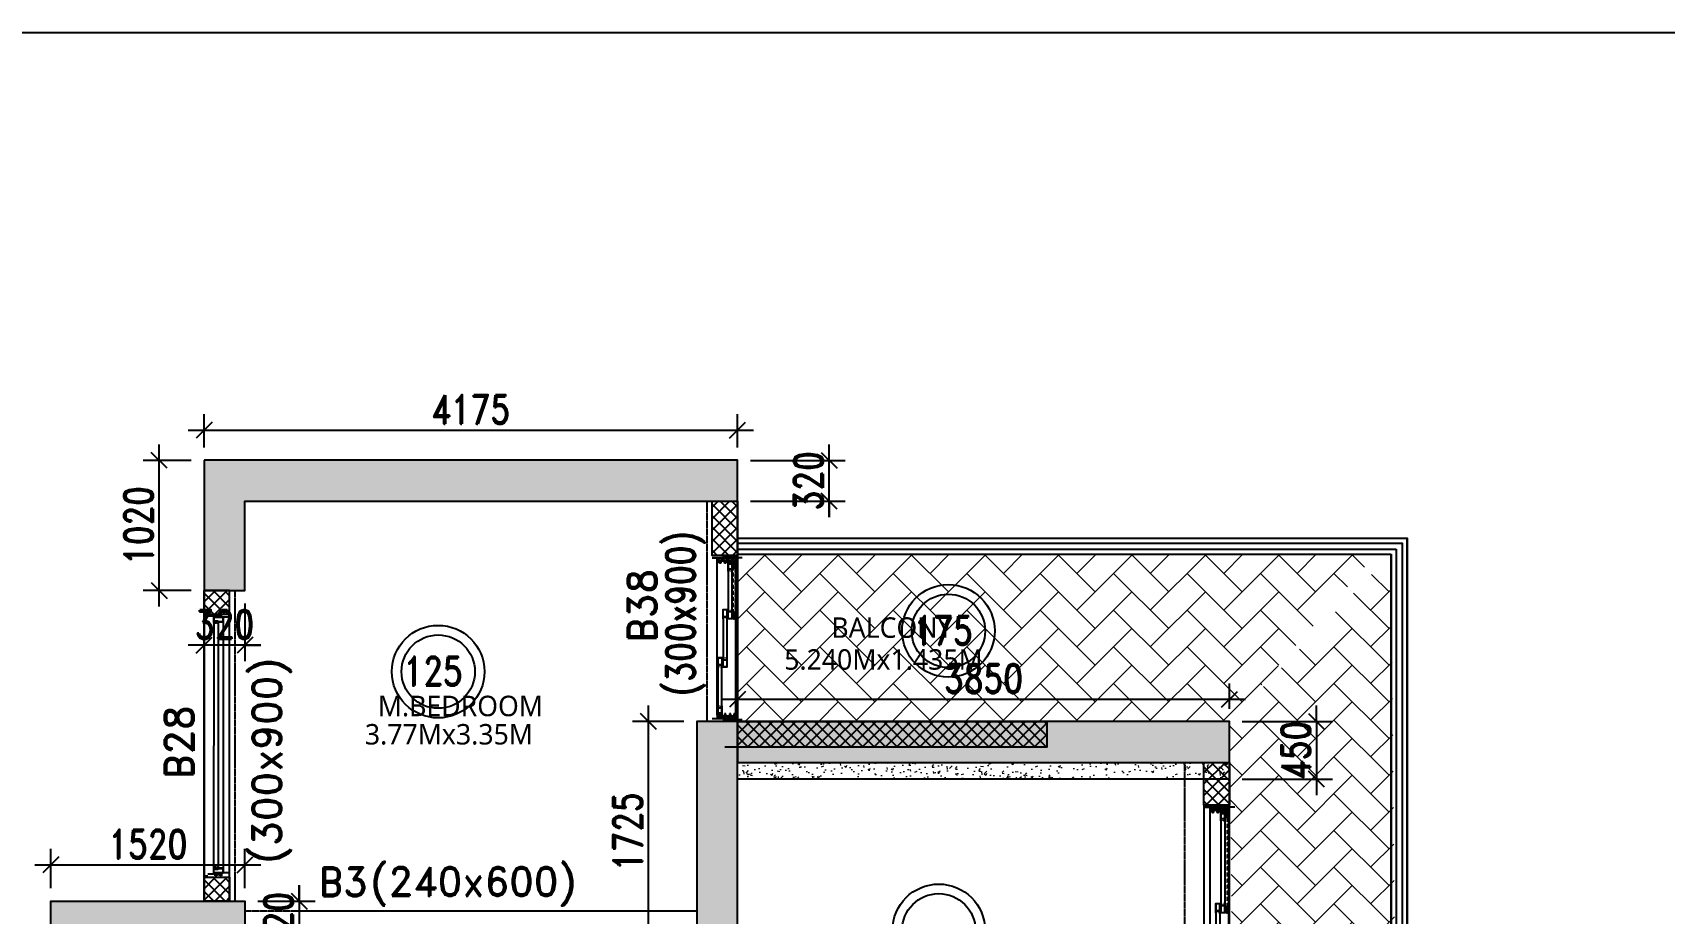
# Model space of a CAD drawing. Header units: millimetres. Extents: x 2061841 to 105821645, y -77612 to 48520811.
# Drawn here: x 105423517 to 105436287, y 48448325 to 48455220 of the extents above; entities that cross this region are included whole.
import ezdxf

# ---------------------------------------------------------------- set-up
doc = ezdxf.new("R2010")
doc.units = ezdxf.units.MM
doc.header["$LTSCALE"] = 10
doc.header["$MEASUREMENT"] = 0
doc.linetypes.add('$0$HIDDEN', pattern=[0.375, 0.25, -0.125])
doc.linetypes.add('HIDDEN2', pattern=[4.7625, 3.175, -1.5875])
for name, color, linetype in [('A-ANNO-LABL', 140, 'Continuous'), ('A-FLOR-HRAL', 200, 'Continuous'), ('A-GLAZ-FRAM', 74, 'Continuous'), ('A-WALL', 3, 'Continuous'), ('A-WALL-CILL', 140, 'Continuous'), ('A-WALL-FNSH', 8, 'Continuous'), ('A-WALL-PATT', 54, 'Continuous'), ('AS-COLS', 2, 'Continuous'), ('S-BEAM', 4, 'Continuous'), ('S-BEAMNO.', 4, 'Continuous'), ('S-OPENING', 6, 'Continuous'), ('S-slab thk.', 2, 'Continuous')]:
    doc.layers.add(name, color=color, linetype=linetype)
doc.layers.add('A-FIRE DOOR', color=1, linetype='Continuous', true_color=0xff0000)
doc.layers.add('S-Hatch Balcony', color=8, linetype='Continuous', lineweight=5)
doc.layers.add('S-STRCOL HATCH', color=33, linetype='Continuous', lineweight=9)
doc.styles.add('200', font='romand.shx', dxfattribs={"width": 0.8, "height": 225})
doc.styles.add('Lucida SU', font='l_10646.ttf')
doc.styles.add('RD', font='romand.shx', dxfattribs={"width": 0.9, "height": 225})
doc.dimstyles.new('GR1', dxfattribs={"dimtxt": 225, "dimasz": 125, "dimexe": 125, "dimexo": 100, "dimgap": 50, "dimtad": 1, "dimdec": 0, "dimzin": 3, "dimdsep": 46, "dimtxsty": '200', "dimblk1": 'OBLIQUE', "dimblk2": 'OBLIQUE', "dimsah": 1, "dimcen": 0.0625, "dimdle": 125, "dimclrd": 3, "dimclre": 3, "dimclrt": 2, "dimadec": 0, "dimazin": 0, "dimtfac": 1, "dimtdec": 0, "dimtix": 1, "dimtmove": 0, "dimatfit": 3, "dimfxl": 1, "dimtolj": 1, "dimtzin": 0, "dimarcsym": 0})
pattern_1 = [(135, (101601549.94, 48122568.903), (-44.9012806, -44.9012806), []), (225, (101601549.94, 48122568.903), (44.9012806, -44.9012806), [])]

# ---------------------------------------------------------------- blocks, each defined once
blk = doc.blocks.new('Win clip')
for points in [[(14, 1), (14, 9), (18, 9), (18, 8), (19, 8), (19, 9), (20, 9), (20, 10), (0, 10), (0, 0), (3, 0), (3, -1), (2, -1), (2, -2), (5, -2), (5, 0), (17, 0), (17, -1), (15, -1), (15, -2), (18, -2), (18, 1)], [(1, 9), (13, 9), (13, 1), (1, 1)]]:
    blk.add_lwpolyline(points, close=True)
at = {"layer": 'Defpoints'}
blk.add_line((28, 3), (22, 3), dxfattribs=at)
blk = doc.blocks.new('*U672')
at = {"color": 251}
for p, q in [((0, 88), (25, 88)), ((25, 88), (0, 38)), ((0, 88), (25, 38)), ((25, 38), (0, 38)), ((2050, 88), (2025, 88)), ((2025, 88), (2050, 38)), ((2050, 88), (2025, 38)), ((2025, 38), (2050, 38))]:
    blk.add_line(p, q, dxfattribs=at)
for p, q in [((60, 25), (1990, 25)), ((70, 100), (1990, 100)), ((70, 65), (1990, 65))]:
    blk.add_line(p, q)
for points in [[(62, 70), (62, 67), (55, 67), (55, 85), (59, 85), (59, 84), (60, 84), (60, 88), (59, 88), (59, 87), (55, 87), (55, 99), (59, 99), (59, 97), (60, 97), (60, 100), (25, 100), (25, 25), (60, 25), (60, 65), (70, 65), (70, 70)], [(69, 69), (68, 69), (68, 70), (70, 70), (68, 70), (68, 69), (69, 69), (69, 67), (63, 67), (63, 69)], [(1988, 70), (1988, 67), (1995, 67), (1995, 85), (1991, 85), (1991, 84), (1990, 84), (1990, 88), (1991, 88), (1991, 87), (1995, 87), (1995, 99), (1991, 99), (1991, 97), (1990, 97), (1990, 100), (2025, 100), (2025, 25), (1990, 25), (1990, 65), (1980, 65), (1980, 70)], [(1981, 69), (1982, 69), (1982, 70), (1980, 70), (1982, 70), (1982, 69), (1981, 69), (1981, 67), (1987, 67), (1987, 69)]]:
    blk.add_lwpolyline(points)
for points in [[(59, 26), (26, 26), (26, 99), (54, 99), (54, 65), (59, 65)], [(65, 80), (65, 79), (63, 79), (65, 79), (65, 80), (62, 80)], [(1985, 80), (1985, 79), (1987, 79), (1985, 79), (1985, 80), (1988, 80)], [(1991, 26), (2024, 26), (2024, 99), (1996, 99), (1996, 65), (1991, 65)]]:
    blk.add_lwpolyline(points, close=True)
at = {"layer": 'A-WALL-CILL'}
blk.add_line((2025, -25), (25, -25), dxfattribs=at)
blk.add_lwpolyline([(0, 145), (0, 175), (2050, 175), (2050, 145)], dxfattribs=at)
at = {"layer": 'A-WALL-FNSH'}
for p, q in [((15, 88), (15, 145)), ((2035, 88), (2035, 145)), ((25, -25), (25, 35)), ((2025, -25), (2025, 35))]:
    blk.add_line(p, q, dxfattribs=at)
at = {"rotation": 270}
blk.add_blockref('Win clip', (60, 100), dxfattribs=at)
at = {"xscale": -1, "rotation": 90}
blk.add_blockref('Win clip', (1990, 100), dxfattribs=at)
blk = doc.blocks.new('Alframe Door 3T+W')
for p, q in [((35, 146), (0, 146)), ((0, 146), (0, 0)), ((1, 2), (1, 144)), ((1, 144), (16, 144)), ((16, 144), (16, 2)), ((18, 129), (18, 144)), ((18, 144), (35, 144)), ((34, 129), (18, 129)), ((35, 144), (35, 146)), ((0, 0), (35, 0)), ((16, 2), (1, 2)), ((18, 90), (18, 119)), ((18, 119), (34, 119)), ((34, 90), (18, 90)), ((18, 51), (18, 80)), ((18, 80), (34, 80)), ((34, 51), (18, 51)), ((18, 17), (18, 41)), ((18, 41), (34, 41)), ((35, 17), (18, 17)), ((18, 2), (18, 11)), ((18, 11), (35, 11)), ((35, 2), (18, 2)), ((35, 0), (35, 2))]:
    blk.add_line(p, q)
for centre, start, end in [((23, 124), 336, 24), ((23, 85), 336, 24), ((23, 46), 336, 24), ((23, 14), 346.3245, 13.6755)]:
    blk.add_arc(centre, 12.3, start, end)
blk = doc.blocks.new('Alframe Win shutter wmesh')
for points in [[(7, -46), (7, 0), (4, 0), (4, -1), (6, -1), (6, -13), (-6, -13), (-6, -1), (-4, -1), (-4, 0), (-8, 0), (-8, -50), (-1, -50), (-1, -48), (-2, -48), (-2, -49), (-6, -49), (-6, -46)], [(6, -14), (-6, -14), (-6, -45), (6, -45)]]:
    blk.add_lwpolyline(points, close=True)
blk = doc.blocks.new('Al frame Door shutter 1')
blk.add_lwpolyline([(8, -60), (15, -60), (15, 15), (8, 15), (8, 13), (13, 13), (13, 0), (-14, 0), (-14, 13), (-8, 13), (-8, 15), (-15, 15), (-15, -60), (-8, -60), (-8, -58), (-14, -58), (-14, -45), (13, -45), (13, -58), (8, -58), (8, -60)])
blk.add_lwpolyline([(-14, -44), (13, -44), (13, -2), (-14, -2)], close=True)
blk = doc.blocks.new('Al frame Door shutter 2')
for p, q in [((-8, 75), (-15, 75)), ((-14, 60), (-14, 73)), ((-14, 73), (-8, 73)), ((14, 60), (-14, 60)), ((14, 58), (-14, 58)), ((-14, 58), (-14, 2)), ((-14, 2), (14, 2)), ((-8, 73), (-8, 75)), ((15, 75), (8, 75)), ((8, 75), (8, 73)), ((8, 73), (14, 73)), ((14, 73), (14, 60)), ((14, 2), (14, 58)), ((15, 34), (15, 75)), ((15, 34), (19, 34)), ((19, 33), (15, 33)), ((21, 37), (19, 34)), ((22, 36), (19, 33)), ((22, 36), (21, 37))]:
    blk.add_line(p, q)
blk.add_lwpolyline([(-15, 75), (-15, 0), (15, 0), (15, 33)])
blk = doc.blocks.new('*U675')
for p, q in [((50, 179), (1250, 179)), ((124, 173), (426, 173)), ((124, 143), (426, 143)), ((803, 133), (501, 133)), ((50, 33), (1241, 33)), ((803, 103), (501, 103)), ((1176, 94), (878, 94)), ((1176, 64), (878, 64))]:
    blk.add_line(p, q)
at = {"linetype": 'HIDDEN2'}
for p, q in [((849, 55), (1205, 55)), ((1201, 40), (853, 40))]:
    blk.add_line(p, q, dxfattribs=at)
at = {"color": 251}
for points in [[(25, 81), (0, 81), (25, 131), (0, 131), (25, 81), (25, 131)], [(1275, 81), (1300, 81), (1275, 131), (1300, 131), (1275, 81), (1275, 131)]]:
    blk.add_lwpolyline(points, dxfattribs=at)
at = {"layer": 'A-WALL-FNSH'}
for p, q in [((20, 131), (20, 220)), ((1280, 131), (1280, 220)), ((15, 81), (15, -15)), ((1285, 81), (1285, -15))]:
    blk.add_line(p, q, dxfattribs=at)
blk.add_blockref('Alframe Door 3T+W', (25, 33))
at = {"xscale": -1}
for name, p, rotation in [('Al frame Door shutter 1', (64, 158), 90), ('Al frame Door shutter 2', (501, 158), 90), ('Al frame Door shutter 2', (426, 118), 270), ('Al frame Door shutter 2', (878, 118), 90), ('Al frame Door shutter 2', (803, 79), 270), ('Al frame Door shutter 1', (1236, 79), 270), ('Alframe Win shutter wmesh', (1251, 47), 270)]:
    blk.add_blockref(name, p, dxfattribs=dict(at, rotation=rotation))
blk.add_blockref('Alframe Door 3T+W', (1275, 33), dxfattribs=at)
at = {"rotation": 90.00000000000001}
blk.add_blockref('Alframe Win shutter wmesh', (803, 47), dxfattribs=at)
blk = doc.blocks.new('*U682')
for p, q in [((50, 179), (2275, 179)), ((124, 173), (764, 173)), ((124, 143), (764, 143)), ((1480, 133), (839, 133)), ((50, 33), (2266, 33)), ((1480, 103), (839, 103)), ((2201, 94), (1555, 94)), ((2201, 64), (1555, 64))]:
    blk.add_line(p, q)
at = {"linetype": 'HIDDEN2'}
for p, q in [((1526, 55), (2230, 55)), ((2226, 40), (1530, 40))]:
    blk.add_line(p, q, dxfattribs=at)
at = {"color": 251}
for points in [[(25, 81), (0, 81), (25, 131), (0, 131), (25, 81), (25, 131)], [(2300, 81), (2325, 81), (2300, 131), (2325, 131), (2300, 81), (2300, 131)]]:
    blk.add_lwpolyline(points, dxfattribs=at)
at = {"layer": 'A-WALL-FNSH'}
for p, q in [((20, 131), (20, 220)), ((2305, 131), (2305, 220)), ((15, 81), (15, -15)), ((2310, 81), (2310, -15))]:
    blk.add_line(p, q, dxfattribs=at)
blk.add_blockref('Alframe Door 3T+W', (25, 33))
at = {"xscale": -1}
for name, p, rotation in [('Al frame Door shutter 1', (64, 158), 90), ('Al frame Door shutter 2', (839, 158), 90), ('Al frame Door shutter 2', (764, 118), 270), ('Al frame Door shutter 2', (1555, 118), 90), ('Al frame Door shutter 2', (1480, 79), 270), ('Al frame Door shutter 1', (2261, 79), 270), ('Alframe Win shutter wmesh', (2276, 47), 270)]:
    blk.add_blockref(name, p, dxfattribs=dict(at, rotation=rotation))
blk.add_blockref('Alframe Door 3T+W', (2300, 33), dxfattribs=at)
at = {"rotation": 90.00000000000001}
blk.add_blockref('Alframe Win shutter wmesh', (1480, 47), dxfattribs=at)
blk = doc.blocks.new('_Oblique')
at = {"color": 0, "linetype": 'ByBlock', "lineweight": -2}
blk.add_line((-0.5, -0.5), (0.5, 0.5), dxfattribs=at)
blk = doc.blocks.new('*D780')
at = {"layer": 'AS-COLS', "color": 3, "lineweight": -2, "transparency": 16777216}
for p, q in [((102662603, 48546561), (102662603, 48545991)), ((102662603, 48546436), (102662603, 48546561)), ((102662279, 48546436), (102662728, 48546436)), ((102662279, 48546116), (102662728, 48546116)), ((102662603, 48546116), (102662603, 48545991))]:
    blk.add_line(p, q, dxfattribs=at)
at = {"layer": 'Defpoints', "color": 0, "transparency": 16777216}
for p in [(102662179, 48546436), (102662179, 48546116), (102662603, 48546116)]:
    blk.add_point(p, dxfattribs=at)
at = {"layer": 'AS-COLS', "color": 3, "linetype": 'ByBlock', "lineweight": -2, "transparency": 16777216, "xscale": 125, "yscale": 125, "zscale": 125}
for p, rotation in [((102662603, 48546436), 270), ((102662603, 48546116), 90)]:
    blk.add_blockref('_Oblique', p, dxfattribs=dict(at, rotation=rotation))
at = {"layer": 'AS-COLS', "color": 2, "transparency": 16777216, "insert": (102662441, 48546276), "char_height": 225, "attachment_point": 5, "rotation": 90, "style": '200'}
blk.add_mtext('\\A1;320', dxfattribs=at)
blk = doc.blocks.new('*D781')
at = {"layer": 'AS-COLS', "color": 3, "lineweight": -2, "transparency": 16777216}
for p, q in [((102660659, 48546536), (102660659, 48546844)), ((102662179, 48546536), (102662179, 48546844)), ((102660534, 48546719), (102662304, 48546719))]:
    blk.add_line(p, q, dxfattribs=at)
at = {"layer": 'Defpoints', "color": 0, "transparency": 16777216}
for p in [(102662179, 48546719), (102660659, 48546436), (102662179, 48546436)]:
    blk.add_point(p, dxfattribs=at)
at = {"layer": 'AS-COLS', "color": 3, "linetype": 'ByBlock', "lineweight": -2, "transparency": 16777216, "xscale": 125, "yscale": 125, "zscale": 125, "rotation": 180}
blk.add_blockref('_Oblique', (102660659, 48546719), dxfattribs=at)
at = {"layer": 'AS-COLS', "color": 3, "linetype": 'ByBlock', "lineweight": -2, "transparency": 16777216, "xscale": 125, "yscale": 125, "zscale": 125}
blk.add_blockref('_Oblique', (102662179, 48546719), dxfattribs=at)
at = {"layer": 'AS-COLS', "color": 2, "transparency": 16777216, "insert": (102661419, 48546881), "char_height": 225, "attachment_point": 5, "style": '200'}
blk.add_mtext('\\A1;1520', dxfattribs=at)
blk = doc.blocks.new('*D782')
at = {"layer": 'AS-COLS', "color": 3, "lineweight": -2, "transparency": 16777216}
for p, q in [((102661859, 48548766), (102661859, 48548313)), ((102662179, 48548766), (102662179, 48548313)), ((102662304, 48548438), (102661734, 48548438)), ((102661859, 48548438), (102661734, 48548438)), ((102662179, 48548438), (102662304, 48548438))]:
    blk.add_line(p, q, dxfattribs=at)
at = {"layer": 'Defpoints', "color": 0, "transparency": 16777216}
for p in [(102661859, 48548866), (102662179, 48548866), (102661859, 48548438)]:
    blk.add_point(p, dxfattribs=at)
at = {"layer": 'AS-COLS', "color": 3, "linetype": 'ByBlock', "lineweight": -2, "transparency": 16777216, "xscale": 125, "yscale": 125, "zscale": 125}
blk.add_blockref('_Oblique', (102661859, 48548438), dxfattribs=at)
at = {"layer": 'AS-COLS', "color": 3, "linetype": 'ByBlock', "lineweight": -2, "transparency": 16777216, "xscale": 125, "yscale": 125, "zscale": 125, "rotation": 180}
blk.add_blockref('_Oblique', (102662179, 48548438), dxfattribs=at)
at = {"layer": 'AS-COLS', "color": 2, "transparency": 16777216, "insert": (102662019, 48548601), "char_height": 225, "attachment_point": 5, "style": '200'}
blk.add_mtext('\\A1;320', dxfattribs=at)
blk = doc.blocks.new('*D783')
at = {"layer": 'AS-COLS', "color": 3, "lineweight": -2, "transparency": 16777216}
for p, q in [((102661508, 48548741), (102661508, 48550011)), ((102661759, 48549886), (102661383, 48549886)), ((102661759, 48548866), (102661383, 48548866))]:
    blk.add_line(p, q, dxfattribs=at)
at = {"layer": 'Defpoints', "color": 0, "transparency": 16777216}
for p in [(102661508, 48549886), (102661859, 48549886), (102661859, 48548866)]:
    blk.add_point(p, dxfattribs=at)
at = {"layer": 'AS-COLS', "color": 3, "linetype": 'ByBlock', "lineweight": -2, "transparency": 16777216, "xscale": 125, "yscale": 125, "zscale": 125}
for p, rotation in [((102661508, 48549886), 90), ((102661508, 48548866), 270)]:
    blk.add_blockref('_Oblique', p, dxfattribs=dict(at, rotation=rotation))
at = {"layer": 'AS-COLS', "color": 2, "transparency": 16777216, "insert": (102661346, 48549376), "char_height": 225, "attachment_point": 5, "rotation": 90, "style": '200'}
blk.add_mtext('\\A1;1020', dxfattribs=at)
blk = doc.blocks.new('*D784')
at = {"layer": 'AS-COLS', "color": 3, "lineweight": -2, "transparency": 16777216}
for p, q in [((102661859, 48549986), (102661859, 48550248)), ((102666034, 48549986), (102666034, 48550248)), ((102661734, 48550123), (102666159, 48550123))]:
    blk.add_line(p, q, dxfattribs=at)
at = {"layer": 'Defpoints', "color": 0, "transparency": 16777216}
for p in [(102666034, 48550123), (102661859, 48549886), (102666034, 48549886)]:
    blk.add_point(p, dxfattribs=at)
at = {"layer": 'AS-COLS', "color": 3, "linetype": 'ByBlock', "lineweight": -2, "transparency": 16777216, "xscale": 125, "yscale": 125, "zscale": 125, "rotation": 180}
blk.add_blockref('_Oblique', (102661859, 48550123), dxfattribs=at)
at = {"layer": 'AS-COLS', "color": 3, "linetype": 'ByBlock', "lineweight": -2, "transparency": 16777216, "xscale": 125, "yscale": 125, "zscale": 125}
blk.add_blockref('_Oblique', (102666034, 48550123), dxfattribs=at)
at = {"layer": 'AS-COLS', "color": 2, "transparency": 16777216, "insert": (102663946, 48550285), "char_height": 225, "attachment_point": 5, "style": '200'}
blk.add_mtext('\\A1;4175', dxfattribs=at)
blk = doc.blocks.new('*D785')
at = {"layer": 'AS-COLS', "color": 3, "lineweight": -2, "transparency": 16777216}
for p, q in [((102666751, 48549441), (102666751, 48550011)), ((102666751, 48549886), (102666751, 48550011)), ((102666134, 48549886), (102666876, 48549886)), ((102666134, 48549566), (102666876, 48549566)), ((102666751, 48549566), (102666751, 48549441))]:
    blk.add_line(p, q, dxfattribs=at)
at = {"layer": 'Defpoints', "color": 0, "transparency": 16777216}
for p in [(102666034, 48549886), (102666751, 48549886), (102666034, 48549566)]:
    blk.add_point(p, dxfattribs=at)
at = {"layer": 'AS-COLS', "color": 3, "linetype": 'ByBlock', "lineweight": -2, "transparency": 16777216, "xscale": 125, "yscale": 125, "zscale": 125}
for p, rotation in [((102666751, 48549886), 270), ((102666751, 48549566), 90)]:
    blk.add_blockref('_Oblique', p, dxfattribs=dict(at, rotation=rotation))
at = {"layer": 'AS-COLS', "color": 2, "transparency": 16777216, "insert": (102666588, 48549726), "char_height": 225, "attachment_point": 5, "rotation": 90, "style": '200'}
blk.add_mtext('\\A1;320', dxfattribs=at)
blk = doc.blocks.new('*D786')
at = {"layer": 'AS-COLS', "color": 3, "lineweight": -2, "transparency": 16777216}
for p, q in [((102670565, 48547841), (102670565, 48547966)), ((102669984, 48547841), (102670690, 48547841)), ((102670565, 48547841), (102670565, 48547391)), ((102669984, 48547391), (102670690, 48547391)), ((102670565, 48547391), (102670565, 48547266))]:
    blk.add_line(p, q, dxfattribs=at)
at = {"layer": 'Defpoints', "color": 0, "transparency": 16777216}
for p in [(102669884, 48547841), (102669884, 48547391), (102670565, 48547391)]:
    blk.add_point(p, dxfattribs=at)
at = {"layer": 'AS-COLS', "color": 3, "lineweight": -2, "transparency": 16777216, "xscale": 125, "yscale": 125, "zscale": 125}
for p, rotation in [((102670565, 48547841), 270), ((102670565, 48547391), 90)]:
    blk.add_blockref('_Oblique', p, dxfattribs=dict(at, rotation=rotation))
at = {"layer": 'AS-COLS', "color": 2, "transparency": 16777216, "insert": (102670402, 48547616), "char_height": 225, "attachment_point": 5, "rotation": 90, "style": '200'}
blk.add_mtext('\\A1;450', dxfattribs=at)
blk = doc.blocks.new('*D787')
at = {"layer": 'AS-COLS', "color": 3, "lineweight": -2, "transparency": 16777216}
for p, q in [((102666034, 48547941), (102666034, 48548140)), ((102669884, 48547941), (102669884, 48548140)), ((102670009, 48548015), (102665909, 48548015))]:
    blk.add_line(p, q, dxfattribs=at)
at = {"layer": 'Defpoints', "color": 0, "transparency": 16777216}
for p in [(102666034, 48548015), (102666034, 48547841), (102669884, 48547841)]:
    blk.add_point(p, dxfattribs=at)
at = {"layer": 'AS-COLS', "color": 3, "linetype": 'ByBlock', "lineweight": -2, "transparency": 16777216, "xscale": 125, "yscale": 125, "zscale": 125, "rotation": 180}
blk.add_blockref('_Oblique', (102666034, 48548015), dxfattribs=at)
at = {"layer": 'AS-COLS', "color": 3, "linetype": 'ByBlock', "lineweight": -2, "transparency": 16777216, "xscale": 125, "yscale": 125, "zscale": 125}
blk.add_blockref('_Oblique', (102669884, 48548015), dxfattribs=at)
at = {"layer": 'AS-COLS', "color": 2, "transparency": 16777216, "insert": (102667959, 48548177), "char_height": 225, "attachment_point": 5, "style": '200'}
blk.add_mtext('\\A1;3850', dxfattribs=at)
blk = doc.blocks.new('*D789')
at = {"layer": 'AS-COLS', "color": 3, "lineweight": -2, "transparency": 16777216}
for p, q in [((102665337, 48545991), (102665337, 48547966)), ((102665614, 48547841), (102665212, 48547841)), ((102665614, 48546116), (102665212, 48546116))]:
    blk.add_line(p, q, dxfattribs=at)
at = {"layer": 'Defpoints', "color": 0, "transparency": 16777216}
for p in [(102665337, 48547841), (102665714, 48547841), (102665714, 48546116)]:
    blk.add_point(p, dxfattribs=at)
at = {"layer": 'AS-COLS', "color": 3, "linetype": 'ByBlock', "lineweight": -2, "transparency": 16777216, "xscale": 125, "yscale": 125, "zscale": 125}
for p, rotation in [((102665337, 48547841), 90), ((102665337, 48546116), 270)]:
    blk.add_blockref('_Oblique', p, dxfattribs=dict(at, rotation=rotation))
at = {"layer": 'AS-COLS', "color": 2, "transparency": 16777216, "insert": (102665174, 48546978), "char_height": 225, "attachment_point": 5, "rotation": 90, "style": '200'}
blk.add_mtext('\\A1;1725', dxfattribs=at)
blk = doc.blocks.new('TOWER-A TYPICAL FLOOR FRAMING PLAN N')
at = {"layer": 'A-WALL-PATT'}
h = blk.add_hatch(dxfattribs=at)
h.set_pattern_fill('ANSI37', color=8, scale=20, angle=90)
h.set_pattern_definition(pattern_1)
h.paths.add_polyline_path([(102665833.8, 48549566.3), (102666033.8, 48549566.3), (102666033.8, 48549141.3), (102665833.8, 48549141.3), (102665833.8, 48549566.3)])
h = blk.add_hatch(dxfattribs=at)
h.set_pattern_fill('ANSI37', color=8, scale=20, angle=90)
h.set_pattern_definition(pattern_1)
h.paths.add_polyline_path([(102661858.8, 48548681.7), (102662058.8, 48548681.7), (102662058.8, 48548866.7), (102661858.8, 48548866.7), (102661858.8, 48548681.7)])
h = blk.add_hatch(dxfattribs=at)
h.set_pattern_fill('ANSI37', color=8, scale=20, angle=90)
h.set_pattern_definition(pattern_1)
h.paths.add_polyline_path([(102666033.8, 48547841.3), (102668453.9, 48547841.3), (102668453.9, 48547641.3), (102666033.8, 48547641.3), (102666033.8, 48547841.3)])
h = blk.add_hatch(dxfattribs=at)
h.set_pattern_fill('ANSI37', color=8, scale=20, angle=90)
h.set_pattern_definition(pattern_1)
h.paths.add_polyline_path([(102669683.8, 48547521.3), (102669883.8, 48547521.3), (102669883.8, 48547187.9), (102669683.8, 48547187.9), (102669683.8, 48547521.3)])
h = blk.add_hatch(dxfattribs=at)
h.set_pattern_fill('ANSI37', color=8, scale=20, angle=90)
h.set_pattern_definition(pattern_1)
h.paths.add_polyline_path([(102661858.8, 48546621.9), (102662058.8, 48546621.9), (102662058.8, 48546436.3), (102661858.8, 48546436.3), (102661858.8, 48546621.9)])
at = {"layer": 'S-Hatch Balcony'}
h = blk.add_hatch(dxfattribs=at)
h.set_pattern_fill('AR-HBONE', color=256, scale=2, style=0)
h.set_pattern_definition([(45, (414131.83, -10499.26), (0, 287.36819587), [609.6, -203.2]), (135, (414275.51, -10355.58), (3e-14, 287.36819587), [609.6, -203.2])])
h.paths.add_polyline_path([(102666033.8, 48549151.8), (102671029.7, 48549150.9), (102669883.7, 48547841.9), (102666033.4, 48547841.9), (102666033.8, 48549151.8)])
h = blk.add_hatch(dxfattribs=at)
h.set_pattern_fill('AR-HBONE', color=256, scale=2, style=0)
h.set_pattern_definition([(45, (414131.83, -10499.26), (0, 287.36819587), [609.6, -203.2]), (135, (414275.51, -10355.58), (6e-14, 287.36819587), [609.6, -203.2])])
edge = h.paths.add_edge_path()
edge.add_line((102669883.7, 48547841.9), (102671148.3, 48549151.8))
edge.add_line((102671148.3, 48549151.8), (102671207, 48542546.6))
edge.add_line((102671207, 48542546.6), (102669941.4, 48542546.6))
edge.add_line((102669941.4, 48542546.6), (102669883.7, 48547841.2))
at = {"layer": 'S-STRCOL HATCH'}
h = blk.add_hatch(color=256, dxfattribs=at)
h.dxf.hatch_style = 1
h.paths.add_polyline_path([(102661858.8, 48549887), (102661858.8, 48548866.9), (102662178.8, 48548866.9), (102662178.8, 48549567), (102666033.8, 48549567), (102666033.8, 48549887)])
h = blk.add_hatch(color=256, dxfattribs=at)
h.dxf.hatch_style = 1
h.paths.add_polyline_path([(102669883.8, 48547841.3), (102666033.8, 48547841.3), (102666033.8, 48547521.3), (102669883.8, 48547521.3)])
h.paths.add_polyline_path([(102666033.8, 48547841.4), (102665713.8, 48547841.4), (102665713.8, 48546117), (102666033.8, 48546117)])
h = blk.add_hatch(dxfattribs=at)
h.set_pattern_fill('AR-CONC', color=3)
h.set_pattern_definition([(50, (0, 0), (182.184669, -15.93908554), [19.05, -209.55]), (355, (0, 0), (-35.24342142, 191.05684524), [15.24, -167.64058417]), (100.4514447, (15.18, -1.33), (146.9412471, 175.1177519), [16.1900088, -178.0902446]), (46.1842, (0, 50.8), (271.0790409, -42.04232793), [28.575, -314.325]), (96.6355576, (22.6, 47.3), (237.40413405, 247.4261246), [24.28502314, -267.13560816]), (351.18415117, (0, 50.8), (237.40413406, 247.4261246), [22.8599671, -251.4597319]), (21, (25.4, 38.1), (151.61439127, -102.26519819), [19.05, -209.55]), (326, (25.4, 38.1), (61.80202835, 184.18796612), [15.24, -167.64]), (71.451445, (38.03, 29.58), (213.41641928, 81.92276889), [16.1900088, -178.0899376]), (37.5, (0, 0), (3.08860325, 84.555038873), [0, -165.608, 0, -170.18, 0, -168.275]), (7.5, (0, 0), (66.81966251, 100.18057482), [0, -97.028, 0, -161.798, 0, -64.135]), (327.5, (-56.64, 0), (135.590595167, -5.728743993), [0, -63.5, 0, -198.12, 0, -262.89]), (317.5, (-82.04, 0), (148.12918139, 25.42649103), [0, -82.55, 0, -131.572, 0, -186.69])])
h.paths.add_polyline_path([(102669883.8, 48547521.3), (102666033.8, 48547521.3), (102666033.8, 48547391.3), (102669883.8, 48547391.3)])
h = blk.add_hatch(color=256, dxfattribs=at)
h.dxf.hatch_style = 1
h.paths.add_polyline_path([(102660658.8, 48546116.3), (102660658.8, 48546436.3), (102662178.8, 48546436.3), (102662178.8, 48546116.3)])
at = {"layer": 'A-FIRE DOOR'}
blk.add_lwpolyline([(102658159.6, 48553234.4), (102707235.5, 48553234.4), (102707235.5, 48519249.1), (102658159.6, 48519249.1)], close=True, dxfattribs=at)
at = {"layer": 'A-FLOR-HRAL', "color": 252}
for p, q in [((102666033.8, 48549191.8, 0), (102671188.9, 48549191.9, 0)), ((102666033.8, 48549151.8, 0), (102671148.9, 48549151.9, 0)), ((102671148.9, 48549151.9, 0), (102671148.9, 48541814.8, 0)), ((102671188.9, 48549191.9, 0), (102671188.9, 48541814.8, 0))]:
    blk.add_line(p, q, dxfattribs=at)
at = {"layer": 'A-FLOR-HRAL', "color": 252, "elevation": 0}
for points in [[(102666033.8, 48549276.8), (102671273.9, 48549276.9), (102671273.9, 48541814.8)], [(102666033.8, 48549236.8), (102671233.9, 48549236.9), (102671233.9, 48541814.8)]]:
    blk.add_lwpolyline(points, dxfattribs=at)
at = {"layer": 'A-WALL', "color": 8}
for p, q in [((102666033.8, 48547841.3, 0), (102666033.8, 48549566.3, 0)), ((102665833.8, 48549141.3, 0), (102666033.8, 48549141.3, 0)), ((102661858.8, 48546436.3, 0), (102661858.8, 48548866.1, 0)), ((102662058.8, 48546436.3, 0), (102662058.8, 48548866.1, 0)), ((102661858.8, 48548682.1, 0), (102662058.8, 48548682.7)), ((102669883.8, 48547841.3, 0), (102666033.8, 48547841.3, 0)), ((102669883.8, 48547187.9, 0), (102669883.8, 48547841.3, 0)), ((102668453.9, 48547641.3, 0), (102665933.8, 48547641.3, 0)), ((102669683.8, 48547187.9, 0), (102669683.8, 48547520.7, 0)), ((102669683.8, 48547187.9, 0), (102669883.8, 48547187.9, 0)), ((102661858.8, 48546621.9, 0), (102662058.8, 48546621.3))]:
    blk.add_line(p, q, dxfattribs=at)
at = {"layer": 'A-WALL', "color": 8, "elevation": 0}
for points in [[(102665833.8, 48549566.3), (102666033.8, 48549566.3), (102666033.8, 48549141.3), (102665833.8, 48549141.3)], [(102661858.8, 48548681.7), (102662058.8, 48548681.7), (102662058.8, 48548866.7), (102661858.8, 48548866.7)], [(102666033.8, 48547841.3), (102668453.9, 48547841.3), (102668453.9, 48547641.3), (102666033.8, 48547641.3)], [(102669683.8, 48547521.3), (102669883.8, 48547521.3), (102669883.8, 48547187.9), (102669683.8, 48547187.9)], [(102669883.8, 48547187.9), (102669683.8, 48547187.9), (102669683.8, 48544862.9), (102669883.8, 48544862.9)], [(102661858.8, 48546621.9), (102662058.8, 48546621.9), (102662058.8, 48546436.3), (102661858.8, 48546436.3)]]:
    blk.add_lwpolyline(points, close=True, dxfattribs=at)
at = {"layer": 'AS-COLS', "color": 1}
for points in [[(102661858.8, 48549886.3), (102661858.8, 48548866.1), (102662178.8, 48548866.1), (102662178.8, 48549566.3), (102666033.8, 48549566.3), (102666033.8, 48549886.3)], [(102666033.8, 48547840.7), (102665713.8, 48547840.7), (102665713.8, 48546115.9), (102666033.8, 48546115.9)], [(102660658.8, 48546116.3), (102660658.8, 48546436.3), (102662178.8, 48546436.3), (102662178.8, 48546116.3)]]:
    blk.add_lwpolyline(points, close=True, dxfattribs=at)
at = {"layer": 'AS-COLS', "color": 1, "elevation": 0}
for points in [[(102666033.8, 48547521.3), (102669883.8, 48547521.3), (102669883.8, 48547841.3), (102666033.8, 48547841.3)], [(102666033.8, 48547521.3), (102669883.8, 48547521.3), (102669883.8, 48547391.3), (102666033.8, 48547391.3)]]:
    blk.add_lwpolyline(points, close=True, dxfattribs=at)
at = {"layer": 'S-BEAM', "linetype": '$0$HIDDEN'}
for p, q in [((102665793.8, 48549566.3), (102665793.8, 48547840.7)), ((102662098.8, 48548866.1, 0), (102662098.4, 48546436.3, 0)), ((102669533.8, 48544731.3, 0), (102669533.8, 48547521.3, 0)), ((102665713.8, 48546356.3), (102662178.8, 48546356.3))]:
    blk.add_line(p, q, dxfattribs=at)
at = {"layer": 'S-BEAM'}
for p, q in [((102666033.8, 48549566.3), (102666033.8, 48547840.7)), ((102666033.8, 48549276.8, 0), (102671273.9, 48549276.8, 0)), ((102671273.9, 48541331.6, 0), (102671273.9, 48549276.8, 0)), ((102666033.8, 48549151.4, 0), (102671148.9, 48549152, 0)), ((102671147.5, 48541331.5, 0), (102671148.9, 48549152, 0)), ((102661858.8, 48548866.1, 0), (102661858.4, 48546436.3, 0)), ((102669883.8, 48542947.2, 0), (102669883.8, 48547521.3, 0))]:
    blk.add_line(p, q, dxfattribs=at)
at = {"layer": 'S-slab thk.'}
for centre, radius in [((102667683.7, 48548550.7, 0), 362.3), ((102667683.7, 48548550.7, 0), 287.3), ((102663691.1, 48548232, 0), 362.3), ((102663691.1, 48548232, 0), 287.3), ((102667608.3, 48546206.5, 0), 362.3), ((102667608.3, 48546206.5, 0), 287.3)]:
    blk.add_circle(centre, radius, dxfattribs=at)
at = {"layer": 'A-GLAZ-FRAM', "color": 252, "rotation": 90}
for name, p in [('*U675', (102666053.9, 48547841.3, 0)), ('*U682', (102669910.7, 48544862.9, 0))]:
    blk.add_blockref(name, p, dxfattribs=at)
at = {"layer": 'A-GLAZ-FRAM', "color": 252, "xscale": -1, "rotation": 89.99681499126456}
blk.add_blockref('*U672', (102662033.9, 48548682.1, 0), dxfattribs=at)
at = {"layer": 'A-ANNO-LABL', "color": 252, "style": 'Lucida SU'}
for s, p in [('BALCONY', (102666767.6, 48548496.7, 207.4)), ('5.240Mx1.435M', (102666399, 48548247.2, 0)), ('M.BEDROOM', (102663218.5, 48547883.1, 207.4)), ('3.77Mx3.35M', (102663117.2, 48547661.7, 207.4))]:
    blk.add_text(s, height=160, dxfattribs=at).set_placement(p)
at = {"layer": 'S-BEAMNO.', "color": 2, "style": 'RD', "width": 0.8}
blk.add_text('(300x900)', height=225, rotation=90.00028, dxfattribs=at).set_placement((102665700.9, 48548045.8))
at = {"layer": 'S-BEAMNO.', "color": 4, "style": 'RD'}
for s, rotation, p in [('B38', 90.00028, (102665400.6, 48548458.1)), ('B28', 90.00028, (102661775.5, 48547389.5, 0)), ('B3', 0.00028, (102662754.5, 48546473.5))]:
    blk.add_text(s, height=225, rotation=rotation, dxfattribs=at).set_placement(p)
at = {"layer": 'S-BEAMNO.', "color": 2, "style": 'RD'}
for s, rotation, p in [('(300x900)', 90.00028, (102662462.7, 48546734.2, 0)), ('(240x600)', 0.00028, (102663166.5, 48546476.1, 0))]:
    blk.add_text(s, height=225, rotation=rotation, dxfattribs=at).set_placement(p)
at = {"layer": 'S-slab thk.', "style": 'RD', "width": 0.8}
for s, p in [('175', (102667412.3, 48548441.8, 0)), ('125', (102663419.7, 48548123.2, 0))]:
    blk.add_text(s, height=225, rotation=0.00028, dxfattribs=at).set_placement(p)
at = {"layer": 'AS-COLS', "color": 6}
for base, p1, p2, picture, middle in [((102666033.8, 48550122.8), (102661858.8, 48549886.3), (102666033.8, 48549886.3), '*D784', (102663946.3, 48550285.3)), ((102661858.8, 48548438), (102662178.8, 48548866.1), (102661858.8, 48548866.1), '*D782', (102662018.8, 48548600.5)), ((102666033.8, 48548014.5, 0), (102669883.8, 48547841.3, 0), (102666033.8, 48547841.3, 0), '*D787', (102667958.8, 48548177, 0)), ((102662178.8, 48546718.8), (102660658.8, 48546436.3), (102662178.8, 48546436.3), '*D781', (102661418.8, 48546881.3))]:
    dim = blk.add_linear_dim(base=base, p1=p1, p2=p2, dimstyle='GR1', dxfattribs=at)
    dim.commit()
    dim.dimension.update_dxf_attribs({"geometry": picture, "text_midpoint": middle})
for base, p1, p2, picture, middle in [((102661508.4, 48549886.3), (102661858.8, 48548866.1), (102661858.8, 48549886.3), '*D783', (102661345.9, 48549376.2)), ((102666750.8, 48549886.3), (102666033.8, 48549566.3), (102666033.8, 48549886.3), '*D785', (102666588.3, 48549726.3)), ((102665336.7, 48547840.7), (102665713.8, 48546115.9), (102665713.8, 48547840.7), '*D789', (102665174.2, 48546978.3)), ((102670564.5, 48547391.3, 0), (102669883.8, 48547841.3, 0), (102669883.8, 48547391.3, 0), '*D786', (102670402, 48547616.3, 0)), ((102662603.2, 48546116.3), (102662178.8, 48546436.3), (102662178.8, 48546116.3), '*D780', (102662440.7, 48546276.3))]:
    dim = blk.add_linear_dim(base=base, p1=p1, p2=p2, angle=90, dimstyle='GR1', dxfattribs=at)
    dim.commit()
    dim.dimension.update_dxf_attribs({"geometry": picture, "text_midpoint": middle})

msp = doc.modelspace()

# ---------------------------------------------------------------- block references
at = {"layer": 'S-OPENING'}
msp.add_blockref('TOWER-A TYPICAL FLOOR FRAMING PLAN N', (2763000.3, -98014.7), dxfattribs=at)

doc.saveas('drawing.dxf')
